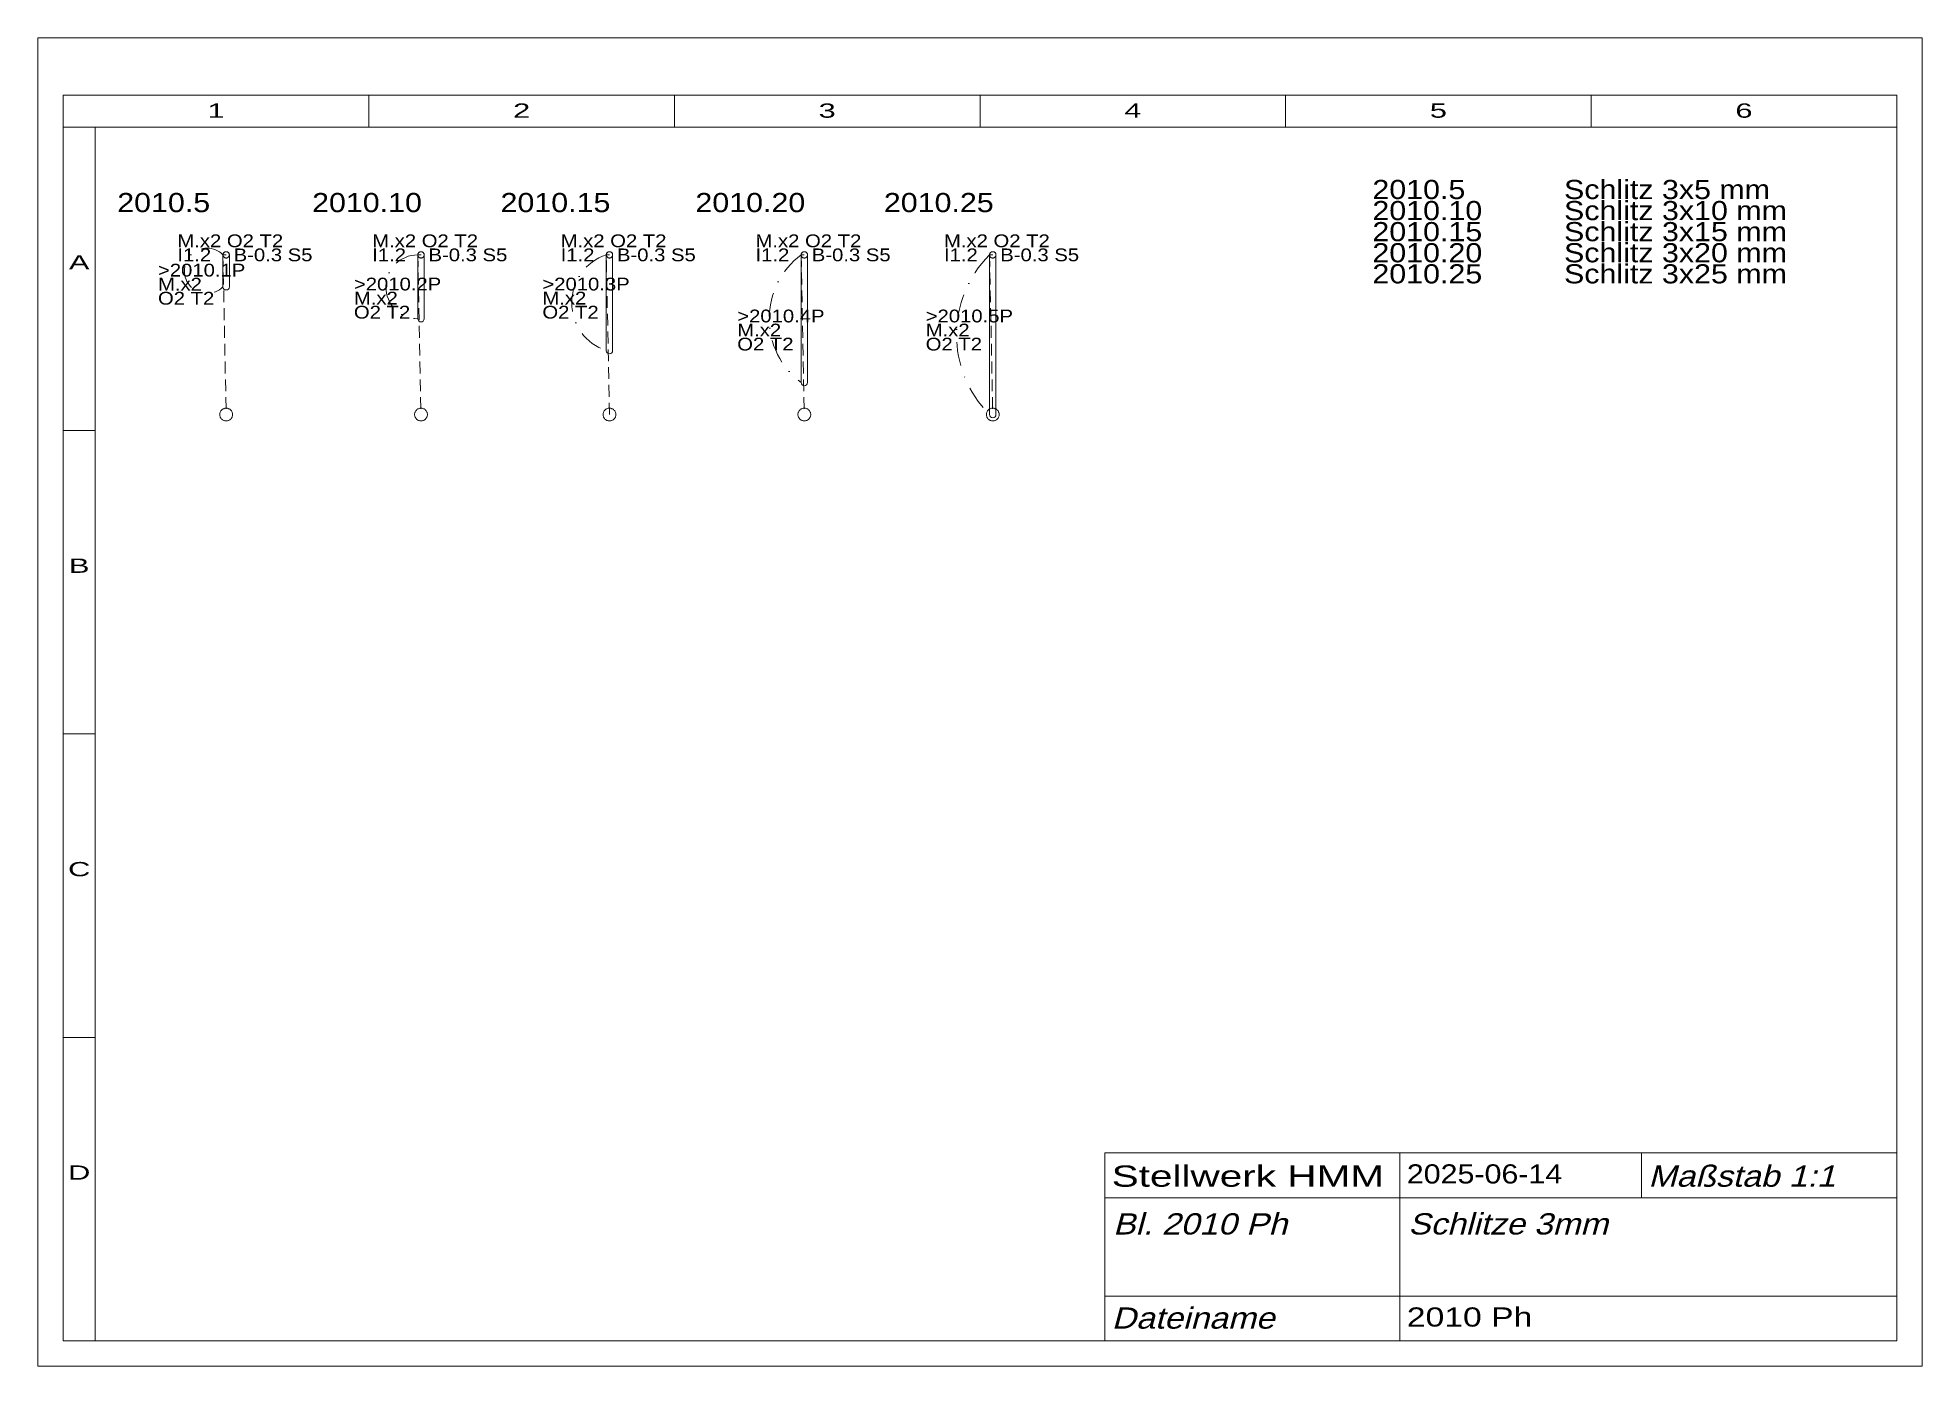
# Model space of a CAD drawing. Extents: x 1 to 296, y 1 to 209.
import ezdxf
from ezdxf.enums import TextEntityAlignment as Align

# ---------------------------------------------------------------- set-up
doc = ezdxf.new("R2010")
doc.units = 0
doc.header["$LTSCALE"] = 7.425
for name, pattern in [('DASHDOT', [1, 0.5, -0.25, 0, -0.25]), ('DASHED', [0.75, 0.5, -0.25]), ('HIDDEN', [0.375, 0.25, -0.125]), ('PHANTOM', [2.5, 1.25, -0.25, 0.25, -0.25, 0.25, -0.25])]:
    doc.linetypes.add(name, pattern=pattern)
for name, color, linetype, lineweight in [('2010_10P', 230, 'CONTINUOUS', 0), ('2010_15P', 230, 'CONTINUOUS', 0), ('2010_20P', 230, 'CONTINUOUS', 0), ('2010_25P', 230, 'CONTINUOUS', 0), ('2010_5P', 230, 'CONTINUOUS', 0), ('201____ STANDARDKONSTRUKTIONEN', 230, 'CONTINUOUS', 13), ('_TEMP', 7, 'CONTINUOUS', 50), ('BESCHRIFTUNG', 7, 'CONTINUOUS', 25), ('STANDARD', 7, 'CONTINUOUS', 0)]:
    doc.layers.add(name, color=color, linetype=linetype, lineweight=lineweight)
doc.styles.add('Arial', font='arial.ttf')

msp = doc.modelspace()

# ---------------------------------------------------------------- linework, layer by layer
at = {"layer": '2010_10P'}
for p, q in [((60.5, 175), (60.5, 165)), ((61.5, 175), (61.5, 165))]:
    msp.add_line(p, q, dxfattribs=at)
at = {"layer": '2010_10P', "linetype": 'HIDDEN'}
for p, q in [((61, 175), (60.5, 175)), ((60.5, 175), (61, 150))]:
    msp.add_line(p, q, dxfattribs=at)
at = {"layer": '2010_10P', "linetype": 'PHANTOM'}
for centre, radius in [((61, 175), 0.5), ((61, 150), 1)]:
    msp.add_circle(centre, radius, dxfattribs=at)
at = {"layer": '2010_10P'}
for centre, start, end in [((61, 175), 0, 180), ((61, 165), 180, 360)]:
    msp.add_arc(centre, 0.5, start, end, dxfattribs=at)
at = {"layer": '2010_15P'}
for p, q in [((90, 175), (90, 160)), ((91, 175), (91, 160))]:
    msp.add_line(p, q, dxfattribs=at)
at = {"layer": '2010_15P', "linetype": 'HIDDEN'}
for p, q in [((90.5, 150), (90, 175)), ((90, 175), (90.5, 175))]:
    msp.add_line(p, q, dxfattribs=at)
at = {"layer": '2010_15P', "linetype": 'PHANTOM'}
for centre, radius in [((90.5, 175), 0.5), ((90.5, 150), 1)]:
    msp.add_circle(centre, radius, dxfattribs=at)
at = {"layer": '2010_15P'}
for centre, start, end in [((90.5, 175), 0, 180), ((90.5, 160), 180, 360)]:
    msp.add_arc(centre, 0.5, start, end, dxfattribs=at)
at = {"layer": '2010_20P'}
for p, q in [((120.5, 175), (120.5, 155)), ((121.5, 175), (121.5, 155))]:
    msp.add_line(p, q, dxfattribs=at)
at = {"layer": '2010_20P', "linetype": 'HIDDEN'}
for p, q in [((121, 175), (120.5, 175)), ((120.5, 175), (121, 150))]:
    msp.add_line(p, q, dxfattribs=at)
at = {"layer": '2010_20P', "linetype": 'PHANTOM'}
for centre, radius in [((121, 175), 0.5), ((121, 150), 1)]:
    msp.add_circle(centre, radius, dxfattribs=at)
at = {"layer": '2010_20P'}
for centre, start, end in [((121, 175), 0, 180), ((121, 155), 180, 360)]:
    msp.add_arc(centre, 0.5, start, end, dxfattribs=at)
at = {"layer": '2010_25P'}
for p, q in [((150, 175), (150, 150)), ((151, 175), (151, 150))]:
    msp.add_line(p, q, dxfattribs=at)
at = {"layer": '2010_25P', "linetype": 'HIDDEN'}
for q in [(150.5, 150), (150.5, 175)]:
    msp.add_line((150, 175), q, dxfattribs=at)
at = {"layer": '2010_25P', "linetype": 'PHANTOM'}
for centre, radius in [((150.5, 175), 0.5), ((150.5, 150), 1)]:
    msp.add_circle(centre, radius, dxfattribs=at)
at = {"layer": '2010_25P'}
for centre, start, end in [((150.5, 175), 0, 180), ((150.5, 150), 180, 360)]:
    msp.add_arc(centre, 0.5, start, end, dxfattribs=at)
at = {"layer": '2010_5P'}
for p, q in [((30, 175), (30, 170)), ((31, 175), (31, 170))]:
    msp.add_line(p, q, dxfattribs=at)
at = {"layer": '2010_5P', "linetype": 'HIDDEN'}
for p, q in [((30.5, 175), (30, 175)), ((30, 175), (30.5, 150))]:
    msp.add_line(p, q, dxfattribs=at)
at = {"layer": '2010_5P', "linetype": 'PHANTOM'}
for centre, radius in [((30.5, 175), 0.5), ((30.5, 150), 1)]:
    msp.add_circle(centre, radius, dxfattribs=at)
at = {"layer": '2010_5P'}
for centre, start, end in [((30.5, 175), 0, 180), ((30.5, 170), 180, 360)]:
    msp.add_arc(centre, 0.5, start, end, dxfattribs=at)
at = {"layer": '201____ STANDARDKONSTRUKTIONEN', "linetype": 'DASHDOT'}
for centre, radius, start, end in [((27.5, 172.5), 3.54, 45, 315), ((60.5, 170), 5, 90, 270), ((92.5, 167.5), 7.91, 108.4349, 251.5651), ((128, 165), 12.5, 126.8699, 233.1301), ((162.5, 162.5), 17.68, 135, 225)]:
    msp.add_arc(centre, radius, start, end, dxfattribs=at)
at = {"layer": '_TEMP', "lineweight": 0}
for p, q in [((168.02, 34.4), (291.91, 34.4)), ((168.02, 34.4), (168.02, 5)), ((214.22, 34.4), (214.22, 5)), ((252.02, 34.4), (252.02, 27.4)), ((168.02, 27.4), (291.91, 27.4)), ((168.02, 12), (291.91, 12))]:
    msp.add_line(p, q, dxfattribs=at)
at = {"layer": 'STANDARD'}
for p, q in [((296, 209), (1, 209)), ((1, 209), (1, 1)), ((296, 1), (296, 209)), ((292, 200), (5, 200)), ((5, 200), (5, 195)), ((52.83, 200), (52.83, 195)), ((100.67, 200), (100.67, 195)), ((148.5, 200), (148.5, 195)), ((196.33, 200), (196.33, 195)), ((244.17, 200), (244.17, 195)), ((292, 200), (292, 195)), ((5, 195), (5, 5)), ((10, 195), (5, 195)), ((10, 195), (10, 5)), ((292, 195), (10, 195)), ((292, 5), (292, 195)), ((5, 147.5), (10, 147.5)), ((5, 100), (10, 100)), ((5, 52.5), (10, 52.5)), ((5, 5), (10, 5)), ((10, 5), (292, 5)), ((1, 1), (296, 1))]:
    msp.add_line(p, q, dxfattribs=at)

# ---------------------------------------------------------------- texts
at = {"layer": '2010_10P', "linetype": 'PHANTOM', "insert": (53.36, 173.97), "char_height": 2, "attachment_point": 7, "line_spacing_factor": 0.66, "style": 'Arial'}
msp.add_mtext('\\W1.135068;M.x2 O2 T2\\PI1.2    B-0.3 S5', dxfattribs=at)
at = {"layer": '2010_15P', "linetype": 'PHANTOM', "insert": (82.86, 173.97), "char_height": 2, "attachment_point": 7, "line_spacing_factor": 0.66, "style": 'Arial'}
msp.add_mtext('\\W1.135068;M.x2 O2 T2\\PI1.2    B-0.3 S5', dxfattribs=at)
at = {"layer": '2010_20P', "linetype": 'PHANTOM', "insert": (113.36, 173.97), "char_height": 2, "attachment_point": 7, "line_spacing_factor": 0.66, "style": 'Arial'}
msp.add_mtext('\\W1.135068;M.x2 O2 T2\\PI1.2    B-0.3 S5', dxfattribs=at)
at = {"layer": '2010_25P', "linetype": 'PHANTOM', "insert": (142.86, 173.97), "char_height": 2, "attachment_point": 7, "line_spacing_factor": 0.66, "style": 'Arial'}
msp.add_mtext('\\W1.135068;M.x2 O2 T2\\PI1.2    B-0.3 S5', dxfattribs=at)
at = {"layer": '2010_5P', "linetype": 'PHANTOM', "insert": (22.86, 173.97), "char_height": 2, "attachment_point": 7, "line_spacing_factor": 0.66, "style": 'Arial'}
msp.add_mtext('\\W1.135068;M.x2 O2 T2\\PI1.2    B-0.3 S5', dxfattribs=at)
at = {"layer": 'BESCHRIFTUNG', "linetype": 'DASHED', "style": 'Arial'}
for s, width, p in [('2010.5', 1.135138, (13.45, 181.69)), ('2010.10', 1.135139, (43.95, 181.69)), ('2010.15', 1.135139, (73.45, 181.69)), ('2010.20', 1.135139, (103.95, 181.69)), ('2010.25', 1.135139, (133.45, 181.69))]:
    msp.add_text(s, height=3, dxfattribs=dict(at, width=width)).set_placement(p)
at = {"layer": 'BESCHRIFTUNG', "style": 'Arial'}
for s, height, width, p in [('Stellwerk HMM', 3.325, 1.365378, (169.11, 32.44)), ('2025-06-14', 3, 1.135137, (215.31, 32.62)), ('2010 Ph', 3, 1.258119, (215.31, 10.22))]:
    msp.add_text(s, height=height, dxfattribs=dict(at, width=width)).set_placement(p, align=Align.TOP_LEFT)
at = {"layer": 'BESCHRIFTUNG', "style": 'Arial', "oblique": 15}
for s, width, p in [('Maßstab 1:1', 1.134935, (253.11, 32.44)), ('Bl. 2010 Ph', 1.134935, (169.33, 24.96)), ('Schlitze 3mm', 1.121644, (215.53, 24.96)), ('Dateiname', 1.135074, (169.11, 10.22))]:
    msp.add_text(s, height=3.325, dxfattribs=dict(at, width=width)).set_placement(p, align=Align.TOP_LEFT)
at = {"layer": 'BESCHRIFTUNG', "linetype": 'DASHED', "char_height": 3, "attachment_point": 7, "line_spacing_factor": 0.66, "style": 'Arial'}
for s, insert in [('\\W1.135138;2010.5\\P2010.10\\P2010.15\\P2010.20\\P2010.25\\P', (209.92, 170.49)), ('\\W1.135025;Schlitz 3x5 mm\\PSchlitz 3x10 mm\\PSchlitz 3x15 mm\\PSchlitz 3x20 mm\\PSchlitz 3x25 mm\\P', (239.92, 170.49))]:
    msp.add_mtext(s, dxfattribs=dict(at, insert=insert))
at = {"layer": 'BESCHRIFTUNG', "linetype": 'DASHDOT', "char_height": 2, "attachment_point": 7, "line_spacing_factor": 0.66, "style": 'Arial'}
for s, insert in [('\\W1.135110;>2010.1P\\PM.x2 \\PO2 T2', (19.83, 167.18)), ('\\W1.135110;>2010.2P\\PM.x2 \\PO2 T2', (50.5, 165)), ('\\W1.135110;>2010.3P\\PM.x2 \\PO2 T2', (80, 165)), ('\\W1.135110;>2010.4P\\PM.x2 \\PO2 T2', (110.5, 160)), ('\\W1.135110;>2010.5P\\PM.x2 \\PO2 T2', (140, 160))]:
    msp.add_mtext(s, dxfattribs=dict(at, insert=insert))
at = {"layer": 'STANDARD', "style": 'Arial'}
for s, width, p in [('1', 1.547923, (28.92, 196.47)), ('2', 1.547922, (76.75, 196.47)), ('3', 1.547923, (124.58, 196.47)), ('4', 1.547923, (172.42, 196.47)), ('5', 1.547922, (220.25, 196.47)), ('6', 1.547923, (268.08, 196.47)), ('A', 1.547987, (7.5, 172.72)), ('B', 1.547987, (7.5, 125.22)), ('C', 1.548103, (7.5, 77.72)), ('D', 1.548104, (7.5, 30.22))]:
    msp.add_text(s, height=2.23, dxfattribs=dict(at, width=width)).set_placement(p, align=Align.CENTER)

doc.saveas('drawing.dxf')
